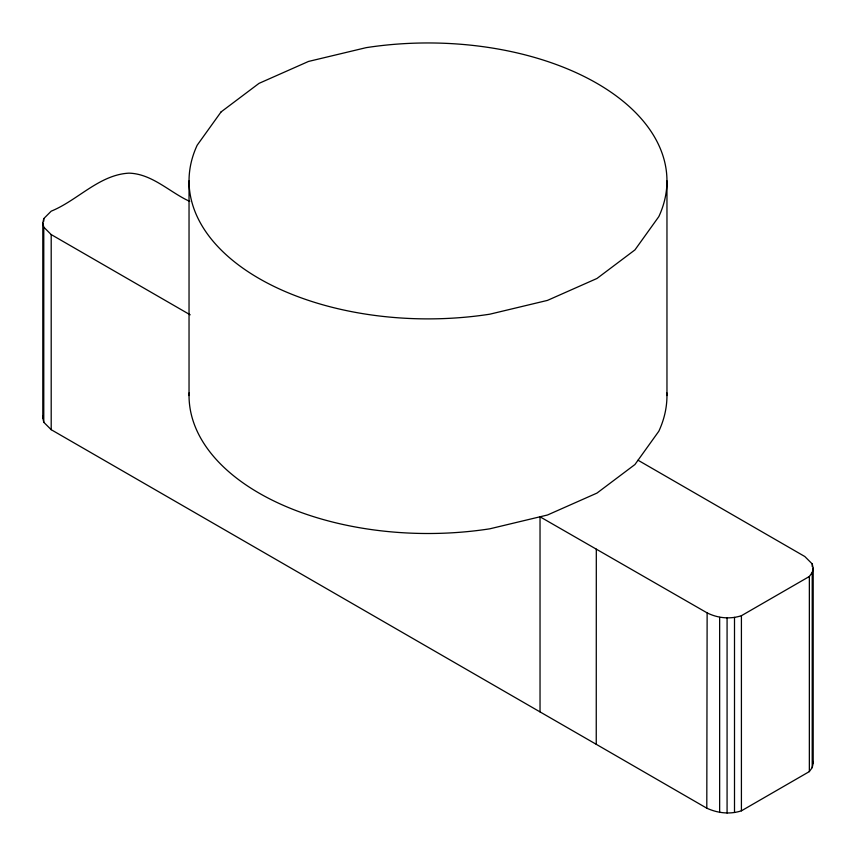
<?xml version="1.0" encoding="UTF-8"?>
<svg xmlns="http://www.w3.org/2000/svg" width="856" height="856" viewBox="0 0 856 856"><rect width="100%" height="100%" fill="white"/><g stroke="black" fill="none" stroke-linecap="round" stroke-linejoin="round"><path stroke-width="1.28" d="M638.03 460.218L804.801 556.507L812.226 563.922L813.2 568.213L813.189 763.317L812.205 767.597L809.348 771.588L741.414 810.825C729.975 814.591 717.638 813.168 706.799 808.192L596.247 744.303L596.311 549.156M809.348 771.588L809.359 576.484L812.226 572.493L813.2 568.213M812.205 767.597L812.226 572.493M812.226 566.597L812.226 563.922M706.799 808.192L707.131 612.885L540.029 516.799L540.04 711.903L596.247 744.303M540.04 711.903L51.2 429.691L43.774 422.265L42.8 417.985L42.8 222.87L43.774 218.59L51.2 211.165C77.586 200.454 99.232 174.742 128.924 173.147C152.133 173.747 169.616 192.268 189.732 201.395M42.8 417.985L43.292 415.834M707.131 612.885C717.767 618.203 730.072 619.423 741.414 615.71L809.359 576.484M42.8 222.87L43.774 227.15L51.2 234.576L190.171 314.815M812.697 761.177L813.189 763.317M741.414 615.71L741.414 810.825M734.502 617.369L734.502 812.483M727.076 617.936L727.076 813.04M719.65 617.369L719.65 812.483M666.963 180.916L666.963 395.536M189.037 180.916L189.037 395.536M51.2 234.576L51.2 429.691M43.774 218.59L43.774 221.255M43.774 227.15L43.774 422.265M666.92 392.979A238.963 137.966 0 0 1 658.82 431.242L634.949 464.519L596.974 493.088L547.476 515.012L489.846 528.805A238.963 137.966 0 0 1 189.08 392.979M221.051 111.943L197.18 145.21A238.963 137.966 0 0 0 489.846 314.184L547.476 300.392L596.974 278.468L634.949 249.899L658.82 216.621A238.963 137.966 0 0 0 366.154 47.658L308.524 61.439L259.026 83.364L221.051 111.943"/></g></svg>
